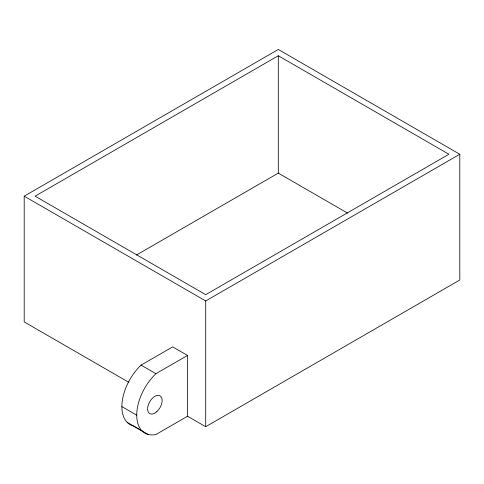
<?xml version="1.0" encoding="UTF-8"?>
<svg xmlns="http://www.w3.org/2000/svg" width="484" height="484" viewBox="0 0 484 484"><rect width="100%" height="100%" fill="white"/><g stroke="black" fill="none" stroke-linecap="round" stroke-linejoin="round"><path stroke-width="0.73" d="M148.165 434.463L133.318 425.89A39.162 22.609 -60 0 1 122.222 401.399A39.162 22.609 -60 0 1 141.05 365.118L172.697 346.877L187.55 355.45L187.55 416.228L155.896 434.535A39.162 22.609 -60 0 1 136.73 415.181L121.877 406.602M128.871 382.348L24.2 321.914L24.2 196.171L278.3 49.465L459.8 154.257L459.8 280L205.7 426.706L187.55 416.228M278.3 55.751L35.09 196.171L205.7 294.671L448.91 154.257L278.3 55.751L278.3 173.115L136.428 255.026M24.2 196.171L205.7 300.957L459.8 154.257M136.73 415.181A39.162 22.609 -60 0 1 155.896 373.69L187.55 355.45M278.3 173.115L347.591 213.123M141.05 365.118L155.896 373.69M127.177 422.357L142.03 430.929M205.7 300.957L205.7 426.706M156.762 411.715A10.267 5.929 -60 0 0 160.016 395.809A10.267 5.929 -60 0 0 147.868 406.578A10.267 5.929 -60 0 0 156.762 411.715"/></g></svg>
